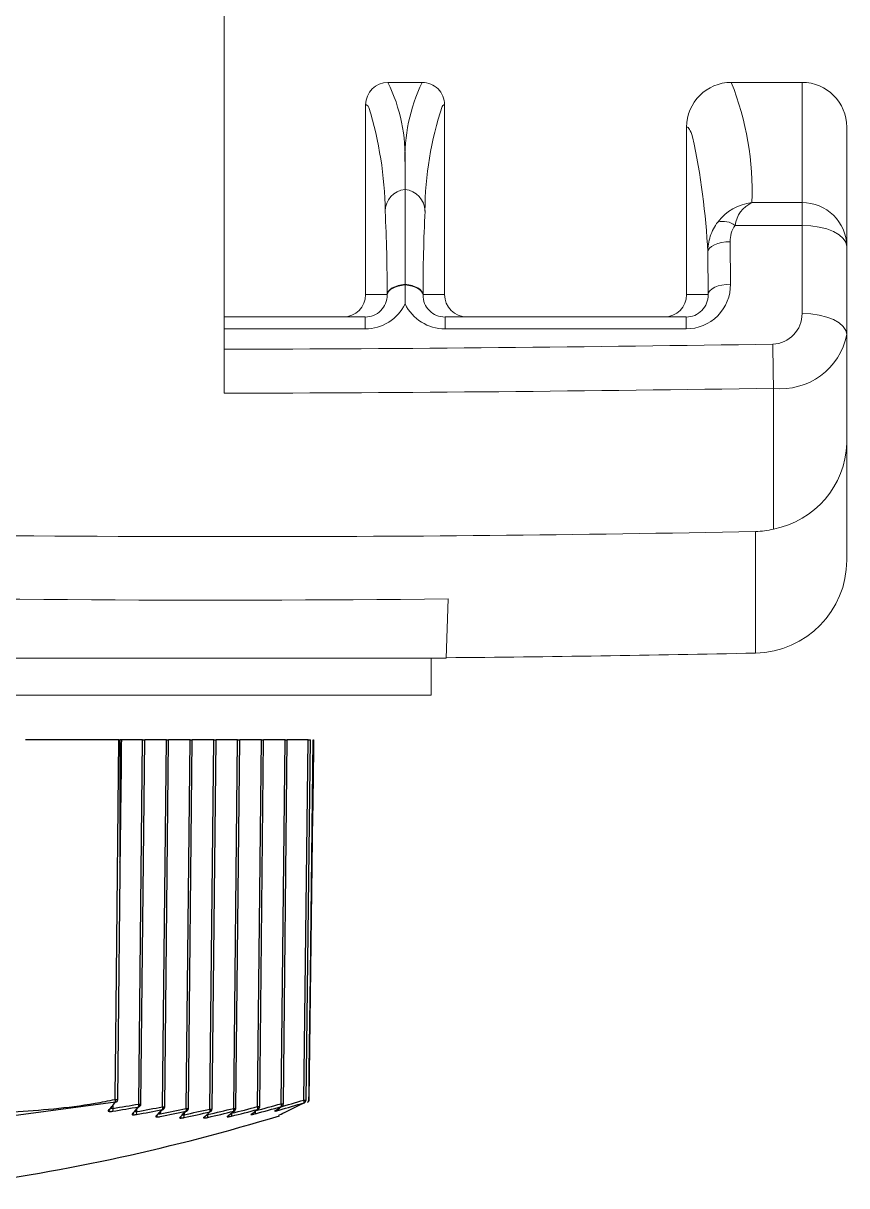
# Model space of a CAD drawing. Extents: x 9.3 to 87, y 1.1 to 68.8.
# Drawn here: x 19.055 to 20.16, y 23.064 to 24.625 of the extents above; entities that cross this region are included whole.
import ezdxf

# ---------------------------------------------------------------- set-up
doc = ezdxf.new("R2010")
doc.units = 0
doc.header["$MEASUREMENT"] = 0
doc.linetypes.add('SLD-Solid', pattern=[0])
doc.layers.add('OBJECT', color=7, linetype='CONTINUOUS')

msp = doc.modelspace()

# ---------------------------------------------------------------- linework, layer by layer
at = {"layer": 'OBJECT', "linetype": 'SLD-Solid', "lineweight": 15}
for p, q in [((19.3244, 24.7194), (19.3244, 24.1865)), ((19.5904, 24.5458), (19.5444, 24.5458)), ((19.5904, 24.5458), (19.5444, 24.5458)), ((20.1004, 24.5458), (20.0054, 24.5458)), ((20.1004, 24.5458), (20.0054, 24.5458)), ((20.1004, 24.3844), (20.1004, 24.5458)), ((19.5144, 24.5158), (19.5144, 24.2608)), ((19.5144, 24.5158), (19.5144, 24.2608)), ((19.6204, 24.2608), (19.6204, 24.5158)), ((19.6204, 24.2608), (19.6204, 24.5158)), ((19.9454, 24.4858), (19.9454, 24.2608)), ((19.9454, 24.4858), (19.9454, 24.2608)), ((20.1604, 24.4858), (20.1604, 24.3256)), ((20.0331, 24.3844), (20.1004, 24.3844)), ((20.1004, 24.3844), (20.1004, 24.3537)), ((20.1004, 24.3537), (20.0104, 24.3537)), ((20.1004, 24.2354), (20.1004, 24.3537)), ((20.0038, 24.3319), (20.0043, 24.2749)), ((20.1604, 24.3256), (20.1604, 24.2073)), ((19.9743, 24.2608), (19.9738, 24.3178)), ((19.5144, 24.2608), (19.5433, 24.2608)), ((19.5915, 24.2608), (19.6204, 24.2608)), ((19.9454, 24.2608), (19.9743, 24.2608)), ((19.3244, 24.2308), (19.5138, 24.2308)), ((19.5138, 24.2149), (19.5138, 24.2308)), ((19.621, 24.2308), (19.9448, 24.2308)), ((19.621, 24.2149), (19.621, 24.2308)), ((19.9448, 24.2149), (19.9448, 24.2308)), ((19.5138, 24.2149), (19.3244, 24.2149)), ((19.9448, 24.2149), (19.621, 24.2149)), ((19.3244, 24.1865), (19.3244, 24.17)), ((20.1604, 24.0609), (20.1604, 23.9044)), ((20.038, 23.7794), (20.038, 23.9427)), ((19.6252, 23.8521), (19.6224, 23.7728)), ((19.6224, 23.7728), (18.6024, 23.7728)), ((19.6024, 23.7728), (19.6024, 23.7228)), ((18.6024, 23.7228), (19.6024, 23.7228))]:
    msp.add_line(p, q, dxfattribs=at)
at = {"layer": 'OBJECT'}
for p, q in [((19.1832, 23.6628), (19.0579, 23.6628)), ((19.1832, 23.6628), (19.1845, 23.6628)), ((19.1869, 23.6628), (19.1845, 23.6628)), ((19.215, 23.6628), (19.1869, 23.6628)), ((19.2098, 23.1739), (19.215, 23.6628)), ((19.2128, 23.1739), (19.218, 23.6628)), ((19.215, 23.6628), (19.218, 23.6628)), ((19.2469, 23.6628), (19.218, 23.6628)), ((19.2417, 23.1702), (19.2469, 23.6628)), ((19.2447, 23.1702), (19.2498, 23.6628)), ((19.2469, 23.6628), (19.2498, 23.6628)), ((19.2787, 23.6628), (19.2498, 23.6628)), ((19.2735, 23.1679), (19.2787, 23.6628)), ((19.2765, 23.1679), (19.2817, 23.6628)), ((19.2787, 23.6628), (19.2817, 23.6628)), ((19.3106, 23.6628), (19.2817, 23.6628)), ((19.3054, 23.1672), (19.3106, 23.6628)), ((19.3084, 23.1672), (19.3136, 23.6628)), ((19.3106, 23.6628), (19.3136, 23.6628)), ((19.3425, 23.6628), (19.3136, 23.6628)), ((19.3373, 23.1681), (19.3425, 23.6628)), ((19.3403, 23.1681), (19.3455, 23.6628)), ((19.3425, 23.6628), (19.3455, 23.6628)), ((19.3744, 23.6628), (19.3455, 23.6628)), ((19.3692, 23.1704), (19.3744, 23.6628)), ((19.3722, 23.1704), (19.3774, 23.6628)), ((19.3744, 23.6628), (19.3774, 23.6628)), ((19.4063, 23.6628), (19.3774, 23.6628)), ((19.4011, 23.1743), (19.4063, 23.6628)), ((19.4041, 23.1743), (19.4092, 23.6628)), ((19.4063, 23.6628), (19.4092, 23.6628)), ((19.4374, 23.6628), (19.4092, 23.6628)), ((19.4315, 23.1793), (19.4374, 23.6628)), ((19.4345, 23.1793), (19.4404, 23.6628)), ((19.4442, 23.6628), (19.4445, 23.6628)), ((19.1817, 23.18), (19.1859, 23.5714)), ((19.4387, 23.18), (19.4434, 23.564)), ((19.1785, 23.1762), (19.0417, 23.1581)), ((19.1751, 23.1722), (19.1751, 23.1681)), ((19.2069, 23.167), (19.2069, 23.1637)), ((19.4317, 23.1755), (19.4323, 23.1757)), ((19.2388, 23.1634), (19.2387, 23.1609)), ((19.2706, 23.1613), (19.2706, 23.1595))]:
    msp.add_line(p, q, dxfattribs=at)
at = {"layer": 'OBJECT', "linetype": 'SLD-Solid', "lineweight": 15, "flags": 128}
for points in [[(20.1604, 24.3256), (20.1592, 24.3311), (20.1558, 24.3363), (20.1503, 24.3412), (20.1428, 24.3455), (20.1337, 24.349), (20.1234, 24.3516), (20.1121, 24.3532), (20.1004, 24.3537)], [(20.0038, 24.3319), (19.998, 24.3316), (19.9924, 24.3308), (19.9872, 24.3294), (19.9827, 24.3277), (19.979, 24.3256), (19.9762, 24.3231), (19.9744, 24.3205), (19.9738, 24.3178)], [(19.5674, 24.2747), (19.5625, 24.2739), (19.5579, 24.2729), (19.5538, 24.2714), (19.5502, 24.2697), (19.5473, 24.2677), (19.5452, 24.2655), (19.5438, 24.2632), (19.5433, 24.2608)], [(19.5915, 24.2608), (19.591, 24.2632), (19.5896, 24.2655), (19.5875, 24.2677), (19.5846, 24.2697), (19.581, 24.2714), (19.5769, 24.2729), (19.5723, 24.2739), (19.5674, 24.2747)], [(20.0043, 24.2749), (19.9985, 24.2746), (19.9929, 24.2737), (19.9878, 24.2724), (19.9833, 24.2707), (19.9795, 24.2685), (19.9767, 24.2661), (19.975, 24.2635), (19.9743, 24.2608)], [(19.5674, 24.2738), (19.5625, 24.2732), (19.558, 24.2721), (19.5539, 24.2708), (19.5503, 24.2691), (19.5474, 24.2672), (19.5452, 24.265), (19.5438, 24.2627), (19.5433, 24.2604)], [(19.5915, 24.2604), (19.591, 24.2627), (19.5896, 24.265), (19.5874, 24.2672), (19.5845, 24.2691), (19.5809, 24.2708), (19.5768, 24.2721), (19.5723, 24.2732), (19.5674, 24.2738)], [(20.1604, 24.2073), (20.1592, 24.2128), (20.1558, 24.2181), (20.1503, 24.2229), (20.1428, 24.2272), (20.1337, 24.2307), (20.1234, 24.2333), (20.1121, 24.2349), (20.1004, 24.2354)]]:
    msp.add_lwpolyline(points, dxfattribs=at)
at = {"layer": 'OBJECT', "flags": 128}
for points in [[(19.178, 23.18), (19.1781, 23.188), (19.1784, 23.22), (19.1798, 23.348), (19.1832, 23.6628)], [(19.4383, 23.18), (19.4384, 23.188), (19.4388, 23.22), (19.4403, 23.348), (19.4442, 23.6628)], [(19.4024, 23.1711), (19.4019, 23.1707), (19.4013, 23.1705)], [(19.4387, 23.18), (19.4387, 23.18), (19.4386, 23.18), (19.4383, 23.18)], [(19.3936, 23.1652), (19.3932, 23.165), (19.3926, 23.1648)]]:
    msp.add_lwpolyline(points, dxfattribs=at)
at = {"layer": 'OBJECT', "linetype": 'SLD-Solid', "lineweight": 15}
for centre, radius, start, end in [((19.5444, 24.5158), 0.03, 89.9963, 179.9947), ((19.337, 24.445), 0.2306, 357.6953, 25.9098), ((19.7978, 24.445), 0.2306, 154.0902, 182.3047), ((19.5904, 24.5158), 0.03, 0.0035, 90.0055), ((20.0054, 24.4858), 0.06, 89.9964, 179.9949), ((20.0054, 24.4858), 0.06, 89.9964, 179.9949), ((19.6357, 24.3992), 0.3977, 357.8547, 21.6196), ((20.1004, 24.4858), 0.06, 0, 90), ((20.1004, 24.4858), 0.06, 0, 90), ((19.0483, 24.3665), 0.4924, 0.7279, 17.1834), ((20.0457, 24.3714), 0.4516, 161.6491, 179.8271), ((19.0089, 24.2695), 0.9661, 2.8632, 12.1333), ((19.5704, 24.3724), 0.0298, 95.8286, 179.3311), ((19.5644, 24.3724), 0.0298, 0.6689, 84.1714), ((20.0401, 24.3188), 0.0659, 96.0542, 143.1846), ((20.0497, 24.3483), 0.0396, 114.6809, 172.1712), ((20.101, 24.3249), 0.0594, 0.5899, 90.5782), ((17.3614, 24.265), 2.1819, 359.8893, 2.831), ((21.9837, 24.26), 2.3922, 177.2982, 179.9812), ((19.9942, 24.3324), 0.0268, 52.741, 104.9002), ((19.9449, 24.2742), 0.0594, 269.91, 0.6157), ((19.4844, 24.2608), 0.03, 269.996, 359.9956), ((19.4844, 24.2608), 0.03, 269.996, 359.9956), ((19.5139, 24.2601), 0.0294, 269.8034, 0.4749), ((19.6209, 24.2601), 0.0294, 179.5246, 270.1972), ((19.6504, 24.2608), 0.03, 180.0044, 270.004), ((19.6504, 24.2608), 0.03, 180.0044, 270.004), ((19.9154, 24.2608), 0.03, 269.996, 359.9956), ((19.9154, 24.2608), 0.03, 269.996, 359.9956), ((19.9449, 24.2601), 0.0294, 269.8062, 1.2408), ((19.5139, 24.2742), 0.0594, 269.9055, 334.2276), ((19.6209, 24.2742), 0.0594, 205.7724, 270.0945), ((20.0598, 24.2349), 0.0406, 271.6721, 0.8109), ((20.0721, 24.2245), 0.09, 263.5742, 348.9444), ((13.654, 24.0622), 6.4084, 0.6516, 1.18137), ((19.1823, 79.4871), 55.359, 270.14712, 270.91054), ((20.0393, 24.065), 0.1212, 280.8617, 358.0923), ((20.0354, 23.9044), 0.125, 271.2106, 0), ((20.0354, 23.9044), 0.125, 271.2106, 0), ((19.3134, 58.0708), 34.299, 270.51621, 271.21059), ((19.3134, 58.0708), 34.299, 270.51621, 271.21059)]:
    msp.add_arc(centre, radius, start, end, dxfattribs=at)
at = {"layer": 'OBJECT'}
for centre, radius, start, end in [((18.7874, 23.4982), 0.5065, 318.9015, 320.5404), ((19.1686, 23.1687), 0.00361, 278.3236, 319.5295), ((18.802, 23.492), 0.4913, 318.8884, 319.824), ((18.7797, 25.6134), 2.4808, 279.1655, 279.9815), ((19.1687, 23.1664), 0.00658, 340.6633, 14.107), ((18.78, 25.6165), 2.4801, 279.1663, 279.9813), ((19.1609, 23.1759), 0.0176, 0.9801, 13.3513), ((19.1801, 23.3091), 0.1291, 269.0552, 270.6671), ((19.178, 23.1798), 0.00359, 278.2446, 320.2539), ((19.1776, 23.18), 0.004, 320.5287, 359.3784), ((18.8679, 23.4714), 0.4556, 316.9806, 318.6123), ((18.8716, 23.4746), 0.4547, 316.9797, 318.6122), ((18.7676, 25.6178), 2.4968, 280.1314, 280.9446), ((18.7674, 25.6229), 2.4981, 280.1323, 280.9439), ((19.2035, 23.1722), 0.00654, 341.3861, 14.9284), ((19.2091, 23.1737), 0.0036, 279.2914, 318.4254), ((19.2116, 23.2975), 0.1236, 269.1717, 270.5586), ((19.2088, 23.174), 0.004, 318.6015, 359.3988), ((18.9424, 23.4486), 0.4113, 314.9354, 316.676), ((18.946, 23.4517), 0.4104, 314.9349, 316.6769), ((18.7566, 25.6195), 2.5055, 281.0939, 281.906), ((19.2356, 23.1684), 0.00634, 341.5139, 16.21), ((19.241, 23.1699), 0.00362, 280.3792, 316.505), ((19.2435, 23.2937), 0.1235, 269.1715, 270.5588), ((19.2407, 23.1702), 0.004, 316.6657, 359.3988), ((19.0161, 23.4318), 0.3706, 312.7537, 314.6114), ((18.7464, 25.6143), 2.5101, 282.0535, 282.8671), ((19.2677, 23.1661), 0.00613, 341.5962, 17.542), ((19.2753, 23.2893), 0.1214, 269.1595, 270.5708), ((19.2725, 23.168), 0.004, 314.6007, 359.3988), ((18.7341, 25.6187), 2.5238, 283.0144, 283.8269), ((19.2998, 23.1653), 0.00593, 341.6773, 18.8734), ((19.3072, 23.2886), 0.1214, 269.1595, 270.5708), ((19.3044, 23.1673), 0.004, 312.3955, 359.3988), ((18.7225, 25.6203), 2.5338, 283.9746, 284.7874), ((18.7219, 25.619), 2.5364, 283.9747, 284.7879), ((19.3319, 23.1661), 0.00573, 341.7183, 20.245), ((19.3391, 23.2851), 0.1171, 269.1332, 270.597), ((19.3363, 23.1681), 0.004, 310.0382, 359.3988), ((19.2037, 23.3823), 0.2719, 305.2597, 307.5327), ((18.7096, 25.6262), 2.5475, 284.9381, 285.7502), ((18.7079, 25.6291), 2.5545, 284.9388, 285.75), ((19.3641, 23.1684), 0.00554, 341.7406, 21.6379), ((19.371, 23.2939), 0.1235, 269.1715, 270.5588), ((19.3684, 23.1702), 0.00368, 284.5435, 307.4672), ((19.3682, 23.1704), 0.004, 307.5172, 359.3988), ((19.261, 23.3721), 0.2456, 302.4089, 304.8398), ((18.6972, 25.6302), 2.5586, 285.9027, 286.6798), ((18.6974, 25.626), 2.5581, 285.9028, 286.6811), ((19.3952, 23.1672), 0.00356, 335.1991, 22.107), ((19.3962, 23.1722), 0.00535, 341.7126, 23.0852), ((19.4029, 23.2957), 0.1214, 269.1595, 270.5708), ((19.4001, 23.1743), 0.004, 304.8209, 359.3988), ((19.4268, 23.1771), 0.00516, 341.6234, 24.5371), ((19.4334, 23.2565), 0.0772, 268.6377, 270.8565), ((19.4305, 23.1793), 0.004, 296.0201, 359.3089), ((19.4347, 23.18), 0.004, 295.3301, 359.3041), ((19.4348, 23.1796), 0.00356, 296.9352, 6.609), ((18.6024, 25.7777), 2.7379, 277.6549, 286.9098), ((19.2004, 23.1641), 0.00362, 279.3663, 317.2585), ((19.2007, 23.162), 0.00638, 340.8083, 15.3879), ((19.2322, 23.161), 0.00363, 280.4047, 315.653), ((18.7569, 25.6143), 2.504, 281.0929, 281.9066), ((19.0131, 23.4281), 0.3708, 312.7536, 314.6133), ((19.2641, 23.1594), 0.00365, 281.4783, 313.3258), ((18.7437, 25.623), 2.5229, 282.0548, 282.8655), ((19.2649, 23.1577), 0.00597, 340.9687, 18.0395), ((19.2728, 23.1677), 0.00363, 281.3954, 314.5164), ((19.0798, 23.4105), 0.3346, 310.4208, 312.4065), ((19.2959, 23.1594), 0.00366, 282.5101, 310.6959), ((18.7329, 25.6203), 2.5293, 283.0144, 283.8263), ((19.297, 23.1578), 0.00577, 341.0142, 19.4021), ((19.3046, 23.167), 0.00365, 282.4646, 312.3282), ((19.1438, 23.3945), 0.3008, 307.9231, 310.0529), ((19.3278, 23.1608), 0.00367, 283.5273, 308.4557), ((19.3292, 23.1595), 0.00557, 341.0253, 20.8091), ((19.3365, 23.1678), 0.00367, 283.5226, 309.9656), ((19.3597, 23.1638), 0.00367, 284.5076, 305.7411), ((19.3616, 23.1626), 0.00509, 340.6186, 20.3157)]:
    msp.add_arc(centre, radius, start, end, dxfattribs=at)
at = {"layer": 'OBJECT', "linetype": 'SLD-Solid', "lineweight": 15}
for centre, major_axis, start_param, end_param in [((19.5144, 16.5458), (0, 7.97), 6.252292, 6.283251), ((19.6204, 16.5458), (0, 7.97), 6.28312, 6.30672), ((19.9454, 16.5458), (0, 7.94), 6.225557, 6.283317)]:
    msp.add_ellipse(centre, major_axis=major_axis, ratio=0.017455, start_param=start_param, end_param=end_param, dxfattribs=at)
for points in [[(19.5674, 24.402), (19.5674, 24.4141), (19.5674, 24.4253), (19.5674, 24.4357)], [(19.5674, 24.2738), (19.5674, 24.2741), (19.5674, 24.2744), (19.5674, 24.2747)], [(19.5433, 24.2604), (19.5433, 24.2605), (19.5433, 24.2606), (19.5433, 24.2608)], [(19.5674, 24.2484), (19.5674, 24.257), (19.5674, 24.2653), (19.5674, 24.2738)], [(19.5915, 24.2608), (19.5915, 24.2606), (19.5915, 24.2605), (19.5915, 24.2604)], [(19.3244, 24.1874), (19.57, 24.188), (19.8155, 24.1904), (20.061, 24.1943)], [(19.3244, 24.1283), (19.3244, 24.1422), (19.3244, 24.1561), (19.3244, 24.17)], [(19.3244, 23.9358), (19.0214, 23.9359), (18.7184, 23.9401), (18.4156, 23.9483)], [(20.038, 23.9427), (19.8002, 23.9379), (19.5623, 23.9356), (19.3244, 23.9358)], [(20.038, 23.9427), (20.0462, 23.9429), (20.0542, 23.944), (20.0621, 23.9459)], [(18.6024, 23.8587), (18.9439, 23.8509), (19.2848, 23.8487), (19.6252, 23.8521)]]:
    msp.add_open_spline(points, degree=3, dxfattribs=at)
for points, knots in [([(19.5674, 24.2747), (19.5674, 24.2911), (19.5674, 24.3063), (19.5674, 24.3344), (19.5674, 24.347), (19.5674, 24.3688), (19.5674, 24.3782), (19.5674, 24.393), (19.5674, 24.3985), (19.5674, 24.402)], [0, 0, 0, 0, 0.25, 0.25, 0.5, 0.5, 0.75, 0.75, 1, 1, 1, 1]), ([(19.9738, 24.3178), (19.9738, 24.3251), (19.9749, 24.3322), (19.9794, 24.346), (19.9828, 24.3525), (19.9873, 24.3583)], [0, 0, 0, 0, 0.5, 0.5, 1, 1, 1, 1]), ([(20.0104, 24.3537), (20.0081, 24.3505), (20.0064, 24.3469), (20.0042, 24.3395), (20.0037, 24.3357), (20.0038, 24.3319)], [0, 0, 0, 0, 0.5, 0.5, 1, 1, 1, 1]), ([(20.1604, 24.2073), (20.1604, 24.1751), (20.1604, 24.1429), (20.1604, 24.1108), (20.1604, 24.0942), (20.1604, 24.0775), (20.1604, 24.0609)], [0.001774252, 0.001774252, 0.001774252, 0.001774252, 0.004640259, 0.004640259, 0.004640259, 0.00612036, 0.00612036, 0.00612036, 0.00612036]), ([(20.0621, 23.9459), (20.0621, 24.002), (20.062, 24.0582), (20.062, 24.1143), (20.062, 24.1212), (20.062, 24.1282), (20.062, 24.1351)], [0.000081109, 0.000081109, 0.000081109, 0.000081109, 0.00508, 0.00508, 0.00508, 0.005698078, 0.005698078, 0.005698078, 0.005698078])]:
    msp.add_open_spline(points, degree=3, knots=knots, dxfattribs=at)
at = {"layer": 'OBJECT'}
for points, knots in [([(19.1845, 23.6628), (19.1845, 23.6601), (19.1844, 23.6468), (19.1843, 23.6127), (19.1842, 23.571), (19.1842, 23.5348), (19.1843, 23.5167), (19.1843, 23.5077), (19.1844, 23.5032), (19.1844, 23.501), (19.1845, 23.5), (19.1845, 23.4996), (19.1845, 23.4993), (19.1845, 23.4991), (19.1845, 23.4989), (19.1845, 23.4988), (19.1845, 23.4988), (19.1845, 23.4987), (19.1845, 23.4987), (19.1845, 23.4987), (19.1846, 23.4987), (19.1846, 23.4987), (19.1846, 23.4987), (19.1846, 23.4987), (19.1846, 23.4987), (19.1846, 23.4987), (19.1846, 23.4988), (19.1846, 23.4991), (19.1847, 23.5004), (19.1849, 23.5056), (19.1853, 23.5266), (19.186, 23.58), (19.1867, 23.6293), (19.1869, 23.6628), (19.1869, 23.6628)], [0, 0, 0, 0, 0.024365, 0.121825, 0.310977, 0.405464, 0.452691, 0.476305, 0.488116, 0.494026, 0.495988, 0.497304, 0.498186, 0.498779, 0.499177, 0.499446, 0.499627, 0.49975, 0.499836, 0.499915, 0.499955, 0.499985, 0.500005, 0.500025, 0.50005, 0.50009, 0.500216, 0.500792, 0.503077, 0.512204, 0.548696, 0.694651, 0.999856, 1, 1, 1, 1]), ([(19.4374, 23.6628), (19.4378, 23.6628), (19.4387, 23.6628), (19.4396, 23.6628), (19.4403, 23.6628), (19.4403, 23.6628), (19.4404, 23.6628)], [0, 0, 0, 0, 0.255772, 0.511532, 0.767283, 1, 1, 1, 1]), ([(19.4445, 23.6628), (19.4445, 23.6601), (19.4444, 23.6468), (19.444, 23.6138), (19.4436, 23.5836), (19.4433, 23.564)], [0, 0, 0, 0, 0.08095, 0.404751, 1, 1, 1, 1]), ([(19.041, 23.1632), (19.0773, 23.1658), (19.1222, 23.1691), (19.1691, 23.1782), (19.178, 23.18)], [0, 0, 0, 0, 0.808587, 1, 1, 1, 1]), ([(19.1751, 23.1681), (19.1747, 23.1679), (19.174, 23.1677), (19.173, 23.1677), (19.1724, 23.1678), (19.1721, 23.1681), (19.1721, 23.1684), (19.1721, 23.1685)], [0, 0, 0, 0, 0.219657, 0.439916, 0.649604, 0.862922, 1, 1, 1, 1]), ([(19.3926, 23.1648), (19.3925, 23.1646), (19.3922, 23.1644), (19.3929, 23.1644), (19.3943, 23.1647), (19.3962, 23.1652), (19.3977, 23.1656), (19.3984, 23.1658)], [0, 0, 0, 0, 0.206488, 0.413098, 0.617271, 0.824168, 1, 1, 1, 1]), ([(19.3985, 23.159), (19.3975, 23.1586), (19.3953, 23.1577), (19.4191, 23.1693), (19.4317, 23.1755)], [0, 0, 0, 0, 0.465233, 1, 1, 1, 1]), ([(19.1691, 23.1652), (19.169, 23.1649), (19.1687, 23.1645), (19.1695, 23.1641), (19.171, 23.1639), (19.173, 23.164), (19.1743, 23.1642), (19.1749, 23.1643)], [0, 0, 0, 0, 0.220305, 0.440939, 0.653561, 0.859041, 1, 1, 1, 1]), ([(19.201, 23.1605), (19.2009, 23.1603), (19.2006, 23.1599), (19.2014, 23.1595), (19.2029, 23.1594), (19.2048, 23.1596), (19.2062, 23.1598), (19.2068, 23.1599)], [0, 0, 0, 0, 0.218081, 0.436509, 0.647637, 0.853069, 1, 1, 1, 1]), ([(19.2069, 23.1637), (19.2065, 23.1636), (19.2058, 23.1633), (19.2048, 23.1632), (19.2042, 23.1633), (19.2039, 23.1635), (19.2039, 23.1637), (19.2039, 23.1638)], [0, 0, 0, 0, 0.240837, 0.482525, 0.709656, 0.935743, 1, 1, 1, 1]), ([(19.2329, 23.1574), (19.2328, 23.1572), (19.2325, 23.1568), (19.2333, 23.1565), (19.2348, 23.1565), (19.2367, 23.1567), (19.2381, 23.1569), (19.2387, 23.1571)], [0, 0, 0, 0, 0.21599, 0.432267, 0.642022, 0.847453, 1, 1, 1, 1]), ([(19.2387, 23.1609), (19.2384, 23.1607), (19.2376, 23.1604), (19.2367, 23.1603), (19.2361, 23.1603), (19.236, 23.1605), (19.2359, 23.1605)], [0, 0, 0, 0, 0.290861, 0.582835, 0.85351, 1, 1, 1, 1]), ([(19.2648, 23.1558), (19.2647, 23.1557), (19.2644, 23.1553), (19.2652, 23.1551), (19.2666, 23.1551), (19.2685, 23.1553), (19.27, 23.1556), (19.2706, 23.1557)], [0, 0, 0, 0, 0.213939, 0.428142, 0.636611, 0.84215, 1, 1, 1, 1]), ([(19.2706, 23.1595), (19.2702, 23.1594), (19.2695, 23.1591), (19.2685, 23.1589), (19.2682, 23.1589), (19.268, 23.1589)], [0, 0, 0, 0, 0.365817, 0.73315, 1, 1, 1, 1]), ([(19.2967, 23.1558), (19.2966, 23.1556), (19.2964, 23.1553), (19.2971, 23.1551), (19.2985, 23.1552), (19.3004, 23.1555), (19.3019, 23.1558), (19.3025, 23.156)], [0, 0, 0, 0, 0.211976, 0.424186, 0.631441, 0.837165, 1, 1, 1, 1]), ([(19.3287, 23.1572), (19.3286, 23.1571), (19.3283, 23.1568), (19.329, 23.1567), (19.3304, 23.1568), (19.3324, 23.1572), (19.3338, 23.1575), (19.3344, 23.1577)], [0, 0, 0, 0, 0.210083, 0.420355, 0.62651, 0.832517, 1, 1, 1, 1]), ([(19.3606, 23.1602), (19.3605, 23.1601), (19.3603, 23.1599), (19.361, 23.1598), (19.3624, 23.16), (19.3643, 23.1604), (19.3657, 23.1608), (19.3664, 23.161)], [0, 0, 0, 0, 0.208261, 0.41666, 0.621778, 0.828174, 1, 1, 1, 1])]:
    msp.add_open_spline(points, degree=3, knots=knots, dxfattribs=at)

doc.saveas('drawing.dxf')
